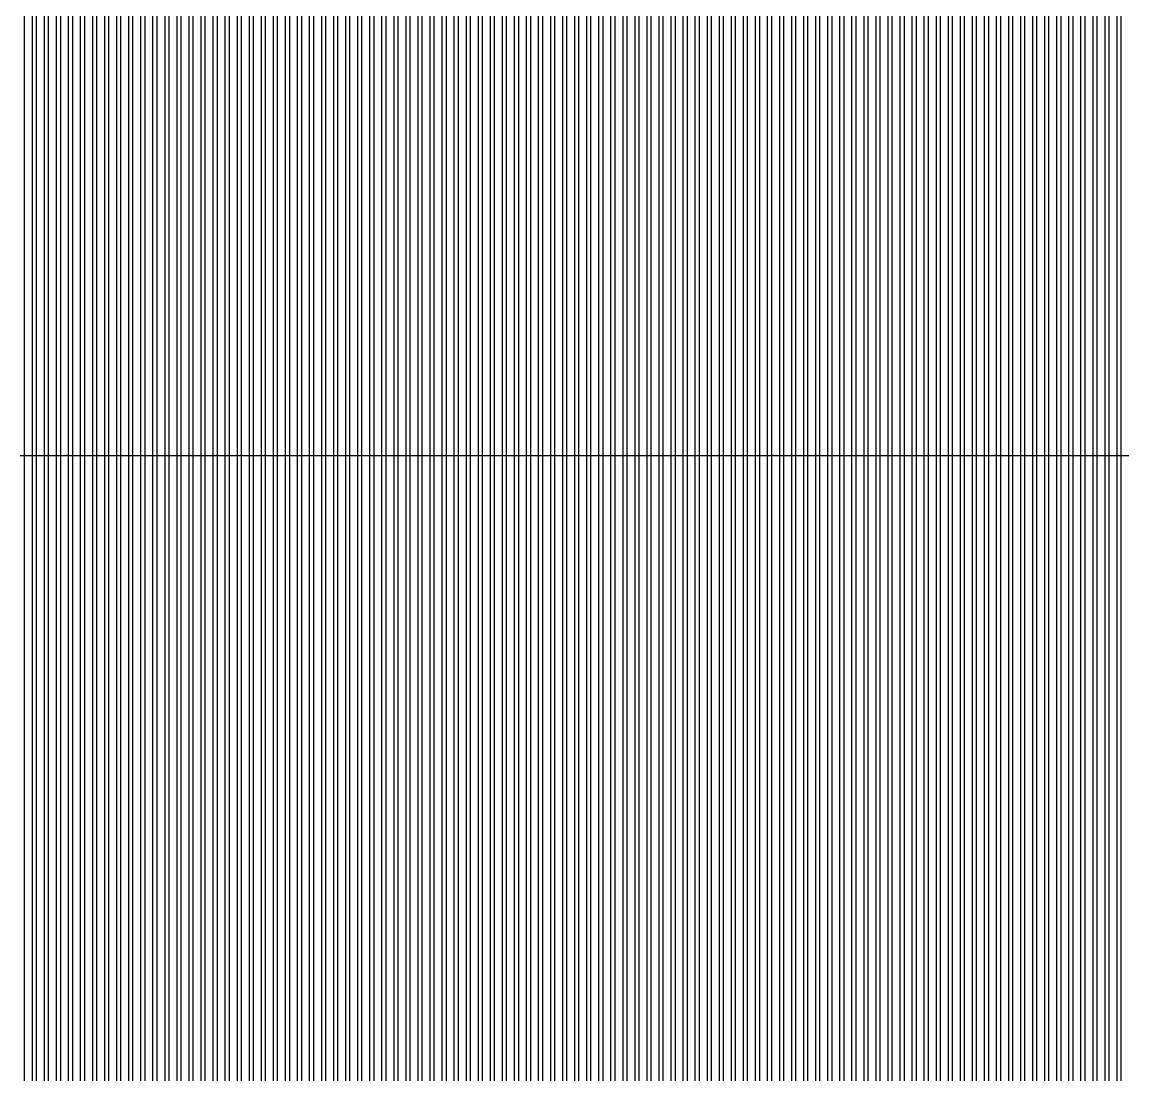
# Model space of a CAD drawing. Header units: millimetres. Extents: x -107267 to 109426, y -98906 to 83910.
# Drawn here: x -10440 to -4756, y -10804 to -5394 of the extents above; entities that cross this region are included whole.
import ezdxf

# ---------------------------------------------------------------- set-up
doc = ezdxf.new("R2010")
doc.units = ezdxf.units.MM
doc.layers.add('00 - ZONA DE PROTEÇÃO', color=4, linetype='Continuous')
doc.layers.add('Top (Plan) View-MISC', color=7, linetype='Continuous')

# ---------------------------------------------------------------- blocks, each defined once
blk = doc.blocks.new('*U481')
at = {"layer": 'Top (Plan) View-MISC', "color": 0, "linetype": 'ByBlock', "lineweight": -2}
for p, q in [((-10429.8, -7621.9), (-10389.1, -7621.9)), ((-10367.9, -7621.9), (-10327.2, -7621.9)), ((-10306, -7621.9), (-10265.3, -7621.9)), ((-10244.1, -7621.9), (-10203.4, -7621.9)), ((-10182.2, -7621.9), (-10141.5, -7621.9)), ((-10120.3, -7621.9), (-10079.6, -7621.9)), ((-10058.4, -7621.9), (-10017.7, -7621.9)), ((-9996.5, -7621.9), (-9955.8, -7621.9)), ((-9934.6, -7621.9), (-9893.9, -7621.9)), ((-9872.7, -7621.9), (-9832, -7621.9)), ((-9810.8, -7621.9), (-9770.1, -7621.9)), ((-9748.9, -7621.9), (-9708.2, -7621.9)), ((-9687, -7621.9), (-9646.3, -7621.9)), ((-9625.1, -7621.9), (-9584.4, -7621.9)), ((-9563.2, -7621.9), (-9522.5, -7621.9)), ((-9501.3, -7621.9), (-9460.6, -7621.9)), ((-9439.4, -7621.9), (-9398.7, -7621.9)), ((-9377.5, -7621.9), (-9336.8, -7621.9)), ((-9315.6, -7621.9), (-9274.9, -7621.9)), ((-9253.7, -7621.9), (-9213, -7621.9)), ((-9191.8, -7621.9), (-9151.1, -7621.9)), ((-9129.9, -7621.9), (-9089.2, -7621.9)), ((-9068, -7621.9), (-9027.3, -7621.9)), ((-9006.1, -7621.9), (-8965.4, -7621.9)), ((-8944.2, -7621.9), (-8903.5, -7621.9)), ((-8882.3, -7621.9), (-8841.6, -7621.9)), ((-8820.4, -7621.9), (-8779.7, -7621.9)), ((-8758.5, -7621.9), (-8717.8, -7621.9)), ((-8696.6, -7621.9), (-8655.9, -7621.9)), ((-8634.7, -7621.9), (-8594, -7621.9)), ((-8572.8, -7621.9), (-8532.1, -7621.9)), ((-8510.9, -7621.9), (-8470.2, -7621.9)), ((-8449, -7621.9), (-8408.3, -7621.9)), ((-8387.1, -7621.9), (-8346.4, -7621.9)), ((-8325.2, -7621.9), (-8284.5, -7621.9)), ((-8263.3, -7621.9), (-8222.6, -7621.9)), ((-8201.4, -7621.9), (-8160.7, -7621.9)), ((-8139.5, -7621.9), (-8098.8, -7621.9)), ((-8077.6, -7621.9), (-8036.9, -7621.9)), ((-8015.7, -7621.9), (-7975, -7621.9)), ((-7953.8, -7621.9), (-7913.1, -7621.9)), ((-7891.9, -7621.9), (-7851.2, -7621.9)), ((-7830, -7621.9), (-7789.3, -7621.9)), ((-7768.1, -7621.9), (-7727.4, -7621.9)), ((-7706.2, -7621.9), (-7665.5, -7621.9)), ((-7644.3, -7621.9), (-7603.6, -7621.9)), ((-7582.4, -7621.9), (-7541.7, -7621.9)), ((-7520.5, -7621.9), (-7479.8, -7621.9)), ((-7458.6, -7621.9), (-7417.9, -7621.9)), ((-7396.7, -7621.9), (-7356, -7621.9)), ((-7334.8, -7621.9), (-7294.1, -7621.9)), ((-7272.9, -7621.9), (-7232.2, -7621.9)), ((-7211, -7621.9), (-7170.3, -7621.9)), ((-7149.1, -7621.9), (-7108.4, -7621.9)), ((-7087.2, -7621.9), (-7046.5, -7621.9)), ((-7025.3, -7621.9), (-6984.6, -7621.9)), ((-6963.4, -7621.9), (-6922.7, -7621.9)), ((-6901.5, -7621.9), (-6860.8, -7621.9)), ((-6839.6, -7621.9), (-6798.9, -7621.9)), ((-6777.7, -7621.9), (-6737, -7621.9)), ((-6715.8, -7621.9), (-6675.1, -7621.9)), ((-6653.9, -7621.9), (-6613.2, -7621.9)), ((-6592, -7621.9), (-6551.3, -7621.9)), ((-6530.1, -7621.9), (-6489.4, -7621.9)), ((-6468.2, -7621.9), (-6427.5, -7621.9)), ((-6406.3, -7621.9), (-6365.6, -7621.9)), ((-6344.4, -7621.9), (-6303.7, -7621.9)), ((-6282.5, -7621.9), (-6241.9, -7621.9)), ((-6220.6, -7621.9), (-6180, -7621.9)), ((-6158.7, -7621.9), (-6118.1, -7621.9)), ((-6096.8, -7621.9), (-6056.2, -7621.9)), ((-6034.9, -7621.9), (-5994.3, -7621.9)), ((-5973, -7621.9), (-5932.4, -7621.9)), ((-5911.1, -7621.9), (-5870.5, -7621.9)), ((-5849.3, -7621.9), (-5808.6, -7621.9)), ((-5787.4, -7621.9), (-5746.7, -7621.9)), ((-5725.5, -7621.9), (-5684.8, -7621.9)), ((-5663.6, -7621.9), (-5622.9, -7621.9)), ((-5601.7, -7621.9), (-5561, -7621.9)), ((-5539.8, -7621.9), (-5499.1, -7621.9)), ((-5477.9, -7621.9), (-5437.2, -7621.9)), ((-5416, -7621.9), (-5375.3, -7621.9)), ((-5354.1, -7621.9), (-5313.4, -7621.9)), ((-5292.2, -7621.9), (-5251.5, -7621.9)), ((-5230.3, -7621.9), (-5189.6, -7621.9)), ((-5168.4, -7621.9), (-5127.7, -7621.9)), ((-5106.5, -7621.9), (-5065.8, -7621.9)), ((-5044.6, -7621.9), (-5003.9, -7621.9)), ((-4982.7, -7621.9), (-4942, -7621.9)), ((-4920.8, -7621.9), (-4880.1, -7621.9)), ((-4858.9, -7621.9), (-4818.2, -7621.9)), ((-4797, -7621.9), (-4756.3, -7621.9))]:
    blk.add_line(p, q, dxfattribs=at)
blk = doc.blocks.new('*U940')
at = {"layer": 'Top (Plan) View-MISC', "color": 0, "linetype": 'ByBlock', "lineweight": -2}
for p, q in [((-4818.2, -381.9), (-4818.2, -7621.9)), ((-4797, -381.9), (-4797, -7621.9)), ((-4818.2, -7621.9), (-4818.2, -14861.9)), ((-4818.2, -7621.9), (-4797, -7621.9)), ((-4797, -7621.9), (-4797, -14861.9))]:
    blk.add_line(p, q, dxfattribs=at)
blk = doc.blocks.new('*U941')
at = {"layer": 'Top (Plan) View-MISC', "color": 0, "linetype": 'ByBlock', "lineweight": -2}
for p, q in [((-4880.1, -381.9), (-4880.1, -7621.9)), ((-4858.9, -381.9), (-4858.9, -7621.9)), ((-4880.1, -7621.9), (-4880.1, -14861.9)), ((-4880.1, -7621.9), (-4858.9, -7621.9)), ((-4858.9, -7621.9), (-4858.9, -14861.9))]:
    blk.add_line(p, q, dxfattribs=at)
blk = doc.blocks.new('*U942')
at = {"layer": 'Top (Plan) View-MISC', "color": 0, "linetype": 'ByBlock', "lineweight": -2}
for p, q in [((-4942, -381.9), (-4942, -7621.9)), ((-4920.8, -381.9), (-4920.8, -7621.9)), ((-4942, -7621.9), (-4942, -14861.9)), ((-4942, -7621.9), (-4920.8, -7621.9)), ((-4920.8, -7621.9), (-4920.8, -14861.9))]:
    blk.add_line(p, q, dxfattribs=at)
blk = doc.blocks.new('*U943')
at = {"layer": 'Top (Plan) View-MISC', "color": 0, "linetype": 'ByBlock', "lineweight": -2}
for p, q in [((-5003.9, -381.9), (-5003.9, -7621.9)), ((-4982.7, -381.9), (-4982.7, -7621.9)), ((-5003.9, -7621.9), (-5003.9, -14861.9)), ((-5003.9, -7621.9), (-4982.7, -7621.9)), ((-4982.7, -7621.9), (-4982.7, -14861.9))]:
    blk.add_line(p, q, dxfattribs=at)
blk = doc.blocks.new('*U944')
at = {"layer": 'Top (Plan) View-MISC', "color": 0, "linetype": 'ByBlock', "lineweight": -2}
for p, q in [((-5065.8, -381.9), (-5065.8, -7621.9)), ((-5044.6, -381.9), (-5044.6, -7621.9)), ((-5065.8, -7621.9), (-5065.8, -14861.9)), ((-5065.8, -7621.9), (-5044.6, -7621.9)), ((-5044.6, -7621.9), (-5044.6, -14861.9))]:
    blk.add_line(p, q, dxfattribs=at)
blk = doc.blocks.new('*U945')
at = {"layer": 'Top (Plan) View-MISC', "color": 0, "linetype": 'ByBlock', "lineweight": -2}
for p, q in [((-5127.7, -381.9), (-5127.7, -7621.9)), ((-5106.5, -381.9), (-5106.5, -7621.9)), ((-5127.7, -7621.9), (-5127.7, -14861.9)), ((-5127.7, -7621.9), (-5106.5, -7621.9)), ((-5106.5, -7621.9), (-5106.5, -14861.9))]:
    blk.add_line(p, q, dxfattribs=at)
blk = doc.blocks.new('*U946')
at = {"layer": 'Top (Plan) View-MISC', "color": 0, "linetype": 'ByBlock', "lineweight": -2}
for p, q in [((-5189.6, -381.9), (-5189.6, -7621.9)), ((-5168.4, -381.9), (-5168.4, -7621.9)), ((-5189.6, -7621.9), (-5189.6, -14861.9)), ((-5189.6, -7621.9), (-5168.4, -7621.9)), ((-5168.4, -7621.9), (-5168.4, -14861.9))]:
    blk.add_line(p, q, dxfattribs=at)
blk = doc.blocks.new('*U947')
at = {"layer": 'Top (Plan) View-MISC', "color": 0, "linetype": 'ByBlock', "lineweight": -2}
for p, q in [((-5251.5, -381.9), (-5251.5, -7621.9)), ((-5230.3, -381.9), (-5230.3, -7621.9)), ((-5251.5, -7621.9), (-5251.5, -14861.9)), ((-5251.5, -7621.9), (-5230.3, -7621.9)), ((-5230.3, -7621.9), (-5230.3, -14861.9))]:
    blk.add_line(p, q, dxfattribs=at)
blk = doc.blocks.new('*U948')
at = {"layer": 'Top (Plan) View-MISC', "color": 0, "linetype": 'ByBlock', "lineweight": -2}
for p, q in [((-5313.4, -381.9), (-5313.4, -7621.9)), ((-5292.2, -381.9), (-5292.2, -7621.9)), ((-5313.4, -7621.9), (-5313.4, -14861.9)), ((-5313.4, -7621.9), (-5292.2, -7621.9)), ((-5292.2, -7621.9), (-5292.2, -14861.9))]:
    blk.add_line(p, q, dxfattribs=at)
blk = doc.blocks.new('*U949')
at = {"layer": 'Top (Plan) View-MISC', "color": 0, "linetype": 'ByBlock', "lineweight": -2}
for p, q in [((-5375.3, -381.9), (-5375.3, -7621.9)), ((-5354.1, -381.9), (-5354.1, -7621.9)), ((-5375.3, -7621.9), (-5375.3, -14861.9)), ((-5375.3, -7621.9), (-5354.1, -7621.9)), ((-5354.1, -7621.9), (-5354.1, -14861.9))]:
    blk.add_line(p, q, dxfattribs=at)
blk = doc.blocks.new('*U950')
at = {"layer": 'Top (Plan) View-MISC', "color": 0, "linetype": 'ByBlock', "lineweight": -2}
for p, q in [((-5437.2, -381.9), (-5437.2, -7621.9)), ((-5416, -381.9), (-5416, -7621.9)), ((-5437.2, -7621.9), (-5437.2, -14861.9)), ((-5437.2, -7621.9), (-5416, -7621.9)), ((-5416, -7621.9), (-5416, -14861.9))]:
    blk.add_line(p, q, dxfattribs=at)
blk = doc.blocks.new('*U951')
at = {"layer": 'Top (Plan) View-MISC', "color": 0, "linetype": 'ByBlock', "lineweight": -2}
for p, q in [((-5499.1, -381.9), (-5499.1, -7621.9)), ((-5477.9, -381.9), (-5477.9, -7621.9)), ((-5499.1, -7621.9), (-5499.1, -14861.9)), ((-5499.1, -7621.9), (-5477.9, -7621.9)), ((-5477.9, -7621.9), (-5477.9, -14861.9))]:
    blk.add_line(p, q, dxfattribs=at)
blk = doc.blocks.new('*U952')
at = {"layer": 'Top (Plan) View-MISC', "color": 0, "linetype": 'ByBlock', "lineweight": -2}
for p, q in [((-5561, -381.9), (-5561, -7621.9)), ((-5539.8, -381.9), (-5539.8, -7621.9)), ((-5561, -7621.9), (-5561, -14861.9)), ((-5561, -7621.9), (-5539.8, -7621.9)), ((-5539.8, -7621.9), (-5539.8, -14861.9))]:
    blk.add_line(p, q, dxfattribs=at)
blk = doc.blocks.new('*U953')
at = {"layer": 'Top (Plan) View-MISC', "color": 0, "linetype": 'ByBlock', "lineweight": -2}
for p, q in [((-5622.9, -381.9), (-5622.9, -7621.9)), ((-5601.7, -381.9), (-5601.7, -7621.9)), ((-5622.9, -7621.9), (-5622.9, -14861.9)), ((-5622.9, -7621.9), (-5601.7, -7621.9)), ((-5601.7, -7621.9), (-5601.7, -14861.9))]:
    blk.add_line(p, q, dxfattribs=at)
blk = doc.blocks.new('*U954')
at = {"layer": 'Top (Plan) View-MISC', "color": 0, "linetype": 'ByBlock', "lineweight": -2}
for p, q in [((-5684.8, -381.9), (-5684.8, -7621.9)), ((-5663.6, -381.9), (-5663.6, -7621.9)), ((-5684.8, -7621.9), (-5684.8, -14861.9)), ((-5684.8, -7621.9), (-5663.6, -7621.9)), ((-5663.6, -7621.9), (-5663.6, -14861.9))]:
    blk.add_line(p, q, dxfattribs=at)
blk = doc.blocks.new('*U955')
at = {"layer": 'Top (Plan) View-MISC', "color": 0, "linetype": 'ByBlock', "lineweight": -2}
for p, q in [((-5746.7, -381.9), (-5746.7, -7621.9)), ((-5725.5, -381.9), (-5725.5, -7621.9)), ((-5746.7, -7621.9), (-5746.7, -14861.9)), ((-5746.7, -7621.9), (-5725.5, -7621.9)), ((-5725.5, -7621.9), (-5725.5, -14861.9))]:
    blk.add_line(p, q, dxfattribs=at)
blk = doc.blocks.new('*U956')
at = {"layer": 'Top (Plan) View-MISC', "color": 0, "linetype": 'ByBlock', "lineweight": -2}
for p, q in [((-5808.6, -381.9), (-5808.6, -7621.9)), ((-5787.4, -381.9), (-5787.4, -7621.9)), ((-5808.6, -7621.9), (-5808.6, -14861.9)), ((-5808.6, -7621.9), (-5787.4, -7621.9)), ((-5787.4, -7621.9), (-5787.4, -14861.9))]:
    blk.add_line(p, q, dxfattribs=at)
blk = doc.blocks.new('*U957')
at = {"layer": 'Top (Plan) View-MISC', "color": 0, "linetype": 'ByBlock', "lineweight": -2}
for p, q in [((-5870.5, -381.9), (-5870.5, -7621.9)), ((-5849.3, -381.9), (-5849.3, -7621.9)), ((-5870.5, -7621.9), (-5870.5, -14861.9)), ((-5870.5, -7621.9), (-5849.3, -7621.9)), ((-5849.3, -7621.9), (-5849.3, -14861.9))]:
    blk.add_line(p, q, dxfattribs=at)
blk = doc.blocks.new('*U958')
at = {"layer": 'Top (Plan) View-MISC', "color": 0, "linetype": 'ByBlock', "lineweight": -2}
for p, q in [((-5932.4, -381.9), (-5932.4, -7621.9)), ((-5911.1, -381.9), (-5911.1, -7621.9)), ((-5932.4, -7621.9), (-5932.4, -14861.9)), ((-5932.4, -7621.9), (-5911.1, -7621.9)), ((-5911.1, -7621.9), (-5911.1, -14861.9))]:
    blk.add_line(p, q, dxfattribs=at)
blk = doc.blocks.new('*U959')
at = {"layer": 'Top (Plan) View-MISC', "color": 0, "linetype": 'ByBlock', "lineweight": -2}
for p, q in [((-5994.3, -381.9), (-5994.3, -7621.9)), ((-5973, -381.9), (-5973, -7621.9)), ((-5994.3, -7621.9), (-5994.3, -14861.9)), ((-5994.3, -7621.9), (-5973, -7621.9)), ((-5973, -7621.9), (-5973, -14861.9))]:
    blk.add_line(p, q, dxfattribs=at)
blk = doc.blocks.new('*U960')
at = {"layer": 'Top (Plan) View-MISC', "color": 0, "linetype": 'ByBlock', "lineweight": -2}
for p, q in [((-6056.2, -381.9), (-6056.2, -7621.9)), ((-6034.9, -381.9), (-6034.9, -7621.9)), ((-6056.2, -7621.9), (-6056.2, -14861.9)), ((-6056.2, -7621.9), (-6034.9, -7621.9)), ((-6034.9, -7621.9), (-6034.9, -14861.9))]:
    blk.add_line(p, q, dxfattribs=at)
blk = doc.blocks.new('*U961')
at = {"layer": 'Top (Plan) View-MISC', "color": 0, "linetype": 'ByBlock', "lineweight": -2}
for p, q in [((-6118.1, -381.9), (-6118.1, -7621.9)), ((-6096.8, -381.9), (-6096.8, -7621.9)), ((-6118.1, -7621.9), (-6118.1, -14861.9)), ((-6118.1, -7621.9), (-6096.8, -7621.9)), ((-6096.8, -7621.9), (-6096.8, -14861.9))]:
    blk.add_line(p, q, dxfattribs=at)
blk = doc.blocks.new('*U962')
at = {"layer": 'Top (Plan) View-MISC', "color": 0, "linetype": 'ByBlock', "lineweight": -2}
for p, q in [((-6180, -381.9), (-6180, -7621.9)), ((-6158.7, -381.9), (-6158.7, -7621.9)), ((-6180, -7621.9), (-6180, -14861.9)), ((-6180, -7621.9), (-6158.7, -7621.9)), ((-6158.7, -7621.9), (-6158.7, -14861.9))]:
    blk.add_line(p, q, dxfattribs=at)
blk = doc.blocks.new('*U963')
at = {"layer": 'Top (Plan) View-MISC', "color": 0, "linetype": 'ByBlock', "lineweight": -2}
for p, q in [((-6241.9, -381.9), (-6241.9, -7621.9)), ((-6220.6, -381.9), (-6220.6, -7621.9)), ((-6241.9, -7621.9), (-6241.9, -14861.9)), ((-6241.9, -7621.9), (-6220.6, -7621.9)), ((-6220.6, -7621.9), (-6220.6, -14861.9))]:
    blk.add_line(p, q, dxfattribs=at)
blk = doc.blocks.new('*U964')
at = {"layer": 'Top (Plan) View-MISC', "color": 0, "linetype": 'ByBlock', "lineweight": -2}
for p, q in [((-6303.7, -381.9), (-6303.7, -7621.9)), ((-6282.5, -381.9), (-6282.5, -7621.9)), ((-6303.7, -7621.9), (-6303.7, -14861.9)), ((-6303.7, -7621.9), (-6282.5, -7621.9)), ((-6282.5, -7621.9), (-6282.5, -14861.9))]:
    blk.add_line(p, q, dxfattribs=at)
blk = doc.blocks.new('*U965')
at = {"layer": 'Top (Plan) View-MISC', "color": 0, "linetype": 'ByBlock', "lineweight": -2}
for p, q in [((-6365.6, -381.9), (-6365.6, -7621.9)), ((-6344.4, -381.9), (-6344.4, -7621.9)), ((-6365.6, -7621.9), (-6365.6, -14861.9)), ((-6365.6, -7621.9), (-6344.4, -7621.9)), ((-6344.4, -7621.9), (-6344.4, -14861.9))]:
    blk.add_line(p, q, dxfattribs=at)
blk = doc.blocks.new('*U966')
at = {"layer": 'Top (Plan) View-MISC', "color": 0, "linetype": 'ByBlock', "lineweight": -2}
for p, q in [((-6427.5, -381.9), (-6427.5, -7621.9)), ((-6406.3, -381.9), (-6406.3, -7621.9)), ((-6427.5, -7621.9), (-6427.5, -14861.9)), ((-6427.5, -7621.9), (-6406.3, -7621.9)), ((-6406.3, -7621.9), (-6406.3, -14861.9))]:
    blk.add_line(p, q, dxfattribs=at)
blk = doc.blocks.new('*U967')
at = {"layer": 'Top (Plan) View-MISC', "color": 0, "linetype": 'ByBlock', "lineweight": -2}
for p, q in [((-6489.4, -381.9), (-6489.4, -7621.9)), ((-6468.2, -381.9), (-6468.2, -7621.9)), ((-6489.4, -7621.9), (-6489.4, -14861.9)), ((-6489.4, -7621.9), (-6468.2, -7621.9)), ((-6468.2, -7621.9), (-6468.2, -14861.9))]:
    blk.add_line(p, q, dxfattribs=at)
blk = doc.blocks.new('*U968')
at = {"layer": 'Top (Plan) View-MISC', "color": 0, "linetype": 'ByBlock', "lineweight": -2}
for p, q in [((-6551.3, -381.9), (-6551.3, -7621.9)), ((-6530.1, -381.9), (-6530.1, -7621.9)), ((-6551.3, -7621.9), (-6551.3, -14861.9)), ((-6551.3, -7621.9), (-6530.1, -7621.9)), ((-6530.1, -7621.9), (-6530.1, -14861.9))]:
    blk.add_line(p, q, dxfattribs=at)
blk = doc.blocks.new('*U969')
at = {"layer": 'Top (Plan) View-MISC', "color": 0, "linetype": 'ByBlock', "lineweight": -2}
for p, q in [((-6613.2, -381.9), (-6613.2, -7621.9)), ((-6592, -381.9), (-6592, -7621.9)), ((-6613.2, -7621.9), (-6613.2, -14861.9)), ((-6613.2, -7621.9), (-6592, -7621.9)), ((-6592, -7621.9), (-6592, -14861.9))]:
    blk.add_line(p, q, dxfattribs=at)
blk = doc.blocks.new('*U970')
at = {"layer": 'Top (Plan) View-MISC', "color": 0, "linetype": 'ByBlock', "lineweight": -2}
for p, q in [((-6675.1, -381.9), (-6675.1, -7621.9)), ((-6653.9, -381.9), (-6653.9, -7621.9)), ((-6675.1, -7621.9), (-6675.1, -14861.9)), ((-6675.1, -7621.9), (-6653.9, -7621.9)), ((-6653.9, -7621.9), (-6653.9, -14861.9))]:
    blk.add_line(p, q, dxfattribs=at)
blk = doc.blocks.new('*U971')
at = {"layer": 'Top (Plan) View-MISC', "color": 0, "linetype": 'ByBlock', "lineweight": -2}
for p, q in [((-6737, -381.9), (-6737, -7621.9)), ((-6715.8, -381.9), (-6715.8, -7621.9)), ((-6737, -7621.9), (-6737, -14861.9)), ((-6737, -7621.9), (-6715.8, -7621.9)), ((-6715.8, -7621.9), (-6715.8, -14861.9))]:
    blk.add_line(p, q, dxfattribs=at)
blk = doc.blocks.new('*U972')
at = {"layer": 'Top (Plan) View-MISC', "color": 0, "linetype": 'ByBlock', "lineweight": -2}
for p, q in [((-6798.9, -381.9), (-6798.9, -7621.9)), ((-6777.7, -381.9), (-6777.7, -7621.9)), ((-6798.9, -7621.9), (-6798.9, -14861.9)), ((-6798.9, -7621.9), (-6777.7, -7621.9)), ((-6777.7, -7621.9), (-6777.7, -14861.9))]:
    blk.add_line(p, q, dxfattribs=at)
blk = doc.blocks.new('*U973')
at = {"layer": 'Top (Plan) View-MISC', "color": 0, "linetype": 'ByBlock', "lineweight": -2}
for p, q in [((-6860.8, -381.9), (-6860.8, -7621.9)), ((-6839.6, -381.9), (-6839.6, -7621.9)), ((-6860.8, -7621.9), (-6860.8, -14861.9)), ((-6860.8, -7621.9), (-6839.6, -7621.9)), ((-6839.6, -7621.9), (-6839.6, -14861.9))]:
    blk.add_line(p, q, dxfattribs=at)
blk = doc.blocks.new('*U974')
at = {"layer": 'Top (Plan) View-MISC', "color": 0, "linetype": 'ByBlock', "lineweight": -2}
for p, q in [((-6922.7, -381.9), (-6922.7, -7621.9)), ((-6901.5, -381.9), (-6901.5, -7621.9)), ((-6922.7, -7621.9), (-6922.7, -14861.9)), ((-6922.7, -7621.9), (-6901.5, -7621.9)), ((-6901.5, -7621.9), (-6901.5, -14861.9))]:
    blk.add_line(p, q, dxfattribs=at)
blk = doc.blocks.new('*U975')
at = {"layer": 'Top (Plan) View-MISC', "color": 0, "linetype": 'ByBlock', "lineweight": -2}
for p, q in [((-6984.6, -381.9), (-6984.6, -7621.9)), ((-6963.4, -381.9), (-6963.4, -7621.9)), ((-6984.6, -7621.9), (-6984.6, -14861.9)), ((-6984.6, -7621.9), (-6963.4, -7621.9)), ((-6963.4, -7621.9), (-6963.4, -14861.9))]:
    blk.add_line(p, q, dxfattribs=at)
blk = doc.blocks.new('*U976')
at = {"layer": 'Top (Plan) View-MISC', "color": 0, "linetype": 'ByBlock', "lineweight": -2}
for p, q in [((-7046.5, -381.9), (-7046.5, -7621.9)), ((-7025.3, -381.9), (-7025.3, -7621.9)), ((-7046.5, -7621.9), (-7046.5, -14861.9)), ((-7046.5, -7621.9), (-7025.3, -7621.9)), ((-7025.3, -7621.9), (-7025.3, -14861.9))]:
    blk.add_line(p, q, dxfattribs=at)
blk = doc.blocks.new('*U977')
at = {"layer": 'Top (Plan) View-MISC', "color": 0, "linetype": 'ByBlock', "lineweight": -2}
for p, q in [((-7108.4, -381.9), (-7108.4, -7621.9)), ((-7087.2, -381.9), (-7087.2, -7621.9)), ((-7108.4, -7621.9), (-7108.4, -14861.9)), ((-7108.4, -7621.9), (-7087.2, -7621.9)), ((-7087.2, -7621.9), (-7087.2, -14861.9))]:
    blk.add_line(p, q, dxfattribs=at)
blk = doc.blocks.new('*U978')
at = {"layer": 'Top (Plan) View-MISC', "color": 0, "linetype": 'ByBlock', "lineweight": -2}
for p, q in [((-7170.3, -381.9), (-7170.3, -7621.9)), ((-7149.1, -381.9), (-7149.1, -7621.9)), ((-7170.3, -7621.9), (-7170.3, -14861.9)), ((-7170.3, -7621.9), (-7149.1, -7621.9)), ((-7149.1, -7621.9), (-7149.1, -14861.9))]:
    blk.add_line(p, q, dxfattribs=at)
blk = doc.blocks.new('*U979')
at = {"layer": 'Top (Plan) View-MISC', "color": 0, "linetype": 'ByBlock', "lineweight": -2}
for p, q in [((-7232.2, -381.9), (-7232.2, -7621.9)), ((-7211, -381.9), (-7211, -7621.9)), ((-7232.2, -7621.9), (-7232.2, -14861.9)), ((-7232.2, -7621.9), (-7211, -7621.9)), ((-7211, -7621.9), (-7211, -14861.9))]:
    blk.add_line(p, q, dxfattribs=at)
blk = doc.blocks.new('*U980')
at = {"layer": 'Top (Plan) View-MISC', "color": 0, "linetype": 'ByBlock', "lineweight": -2}
for p, q in [((-7294.1, -381.9), (-7294.1, -7621.9)), ((-7272.9, -381.9), (-7272.9, -7621.9)), ((-7294.1, -7621.9), (-7294.1, -14861.9)), ((-7294.1, -7621.9), (-7272.9, -7621.9)), ((-7272.9, -7621.9), (-7272.9, -14861.9))]:
    blk.add_line(p, q, dxfattribs=at)
blk = doc.blocks.new('*U981')
at = {"layer": 'Top (Plan) View-MISC', "color": 0, "linetype": 'ByBlock', "lineweight": -2}
for p, q in [((-7356, -381.9), (-7356, -7621.9)), ((-7334.8, -381.9), (-7334.8, -7621.9)), ((-7356, -7621.9), (-7356, -14861.9)), ((-7356, -7621.9), (-7334.8, -7621.9)), ((-7334.8, -7621.9), (-7334.8, -14861.9))]:
    blk.add_line(p, q, dxfattribs=at)
blk = doc.blocks.new('*U982')
at = {"layer": 'Top (Plan) View-MISC', "color": 0, "linetype": 'ByBlock', "lineweight": -2}
for p, q in [((-7417.9, -381.9), (-7417.9, -7621.9)), ((-7396.7, -381.9), (-7396.7, -7621.9)), ((-7417.9, -7621.9), (-7417.9, -14861.9)), ((-7417.9, -7621.9), (-7396.7, -7621.9)), ((-7396.7, -7621.9), (-7396.7, -14861.9))]:
    blk.add_line(p, q, dxfattribs=at)
blk = doc.blocks.new('*U983')
at = {"layer": 'Top (Plan) View-MISC', "color": 0, "linetype": 'ByBlock', "lineweight": -2}
for p, q in [((-7479.8, -381.9), (-7479.8, -7621.9)), ((-7458.6, -381.9), (-7458.6, -7621.9)), ((-7479.8, -7621.9), (-7479.8, -14861.9)), ((-7479.8, -7621.9), (-7458.6, -7621.9)), ((-7458.6, -7621.9), (-7458.6, -14861.9))]:
    blk.add_line(p, q, dxfattribs=at)
blk = doc.blocks.new('*U984')
at = {"layer": 'Top (Plan) View-MISC', "color": 0, "linetype": 'ByBlock', "lineweight": -2}
for p, q in [((-7541.7, -381.9), (-7541.7, -7621.9)), ((-7520.5, -381.9), (-7520.5, -7621.9)), ((-7541.7, -7621.9), (-7541.7, -14861.9)), ((-7541.7, -7621.9), (-7520.5, -7621.9)), ((-7520.5, -7621.9), (-7520.5, -14861.9))]:
    blk.add_line(p, q, dxfattribs=at)
blk = doc.blocks.new('*U985')
at = {"layer": 'Top (Plan) View-MISC', "color": 0, "linetype": 'ByBlock', "lineweight": -2}
for p, q in [((-7603.6, -381.9), (-7603.6, -7621.9)), ((-7582.4, -381.9), (-7582.4, -7621.9)), ((-7603.6, -7621.9), (-7603.6, -14861.9)), ((-7603.6, -7621.9), (-7582.4, -7621.9)), ((-7582.4, -7621.9), (-7582.4, -14861.9))]:
    blk.add_line(p, q, dxfattribs=at)
blk = doc.blocks.new('*U986')
at = {"layer": 'Top (Plan) View-MISC', "color": 0, "linetype": 'ByBlock', "lineweight": -2}
for p, q in [((-7665.5, -381.9), (-7665.5, -7621.9)), ((-7644.3, -381.9), (-7644.3, -7621.9)), ((-7665.5, -7621.9), (-7665.5, -14861.9)), ((-7665.5, -7621.9), (-7644.3, -7621.9)), ((-7644.3, -7621.9), (-7644.3, -14861.9))]:
    blk.add_line(p, q, dxfattribs=at)
blk = doc.blocks.new('*U987')
at = {"layer": 'Top (Plan) View-MISC', "color": 0, "linetype": 'ByBlock', "lineweight": -2}
for p, q in [((-7727.4, -381.9), (-7727.4, -7621.9)), ((-7706.2, -381.9), (-7706.2, -7621.9)), ((-7727.4, -7621.9), (-7727.4, -14861.9)), ((-7727.4, -7621.9), (-7706.2, -7621.9)), ((-7706.2, -7621.9), (-7706.2, -14861.9))]:
    blk.add_line(p, q, dxfattribs=at)
blk = doc.blocks.new('*U988')
at = {"layer": 'Top (Plan) View-MISC', "color": 0, "linetype": 'ByBlock', "lineweight": -2}
for p, q in [((-7789.3, -381.9), (-7789.3, -7621.9)), ((-7768.1, -381.9), (-7768.1, -7621.9)), ((-7789.3, -7621.9), (-7789.3, -14861.9)), ((-7789.3, -7621.9), (-7768.1, -7621.9)), ((-7768.1, -7621.9), (-7768.1, -14861.9))]:
    blk.add_line(p, q, dxfattribs=at)
blk = doc.blocks.new('*U989')
at = {"layer": 'Top (Plan) View-MISC', "color": 0, "linetype": 'ByBlock', "lineweight": -2}
for p, q in [((-7851.2, -381.9), (-7851.2, -7621.9)), ((-7830, -381.9), (-7830, -7621.9)), ((-7851.2, -7621.9), (-7851.2, -14861.9)), ((-7851.2, -7621.9), (-7830, -7621.9)), ((-7830, -7621.9), (-7830, -14861.9))]:
    blk.add_line(p, q, dxfattribs=at)
blk = doc.blocks.new('*U990')
at = {"layer": 'Top (Plan) View-MISC', "color": 0, "linetype": 'ByBlock', "lineweight": -2}
for p, q in [((-7913.1, -381.9), (-7913.1, -7621.9)), ((-7891.9, -381.9), (-7891.9, -7621.9)), ((-7913.1, -7621.9), (-7913.1, -14861.9)), ((-7913.1, -7621.9), (-7891.9, -7621.9)), ((-7891.9, -7621.9), (-7891.9, -14861.9))]:
    blk.add_line(p, q, dxfattribs=at)
blk = doc.blocks.new('*U991')
at = {"layer": 'Top (Plan) View-MISC', "color": 0, "linetype": 'ByBlock', "lineweight": -2}
for p, q in [((-7975, -381.9), (-7975, -7621.9)), ((-7953.8, -381.9), (-7953.8, -7621.9)), ((-7975, -7621.9), (-7975, -14861.9)), ((-7975, -7621.9), (-7953.8, -7621.9)), ((-7953.8, -7621.9), (-7953.8, -14861.9))]:
    blk.add_line(p, q, dxfattribs=at)
blk = doc.blocks.new('*U992')
at = {"layer": 'Top (Plan) View-MISC', "color": 0, "linetype": 'ByBlock', "lineweight": -2}
for p, q in [((-8036.9, -381.9), (-8036.9, -7621.9)), ((-8015.7, -381.9), (-8015.7, -7621.9)), ((-8036.9, -7621.9), (-8036.9, -14861.9)), ((-8036.9, -7621.9), (-8015.7, -7621.9)), ((-8015.7, -7621.9), (-8015.7, -14861.9))]:
    blk.add_line(p, q, dxfattribs=at)
blk = doc.blocks.new('*U993')
at = {"layer": 'Top (Plan) View-MISC', "color": 0, "linetype": 'ByBlock', "lineweight": -2}
for p, q in [((-8098.8, -381.9), (-8098.8, -7621.9)), ((-8077.6, -381.9), (-8077.6, -7621.9)), ((-8098.8, -7621.9), (-8098.8, -14861.9)), ((-8098.8, -7621.9), (-8077.6, -7621.9)), ((-8077.6, -7621.9), (-8077.6, -14861.9))]:
    blk.add_line(p, q, dxfattribs=at)
blk = doc.blocks.new('*U994')
at = {"layer": 'Top (Plan) View-MISC', "color": 0, "linetype": 'ByBlock', "lineweight": -2}
for p, q in [((-8160.7, -381.9), (-8160.7, -7621.9)), ((-8139.5, -381.9), (-8139.5, -7621.9)), ((-8160.7, -7621.9), (-8160.7, -14861.9)), ((-8160.7, -7621.9), (-8139.5, -7621.9)), ((-8139.5, -7621.9), (-8139.5, -14861.9))]:
    blk.add_line(p, q, dxfattribs=at)
blk = doc.blocks.new('*U995')
at = {"layer": 'Top (Plan) View-MISC', "color": 0, "linetype": 'ByBlock', "lineweight": -2}
for p, q in [((-8222.6, -381.9), (-8222.6, -7621.9)), ((-8201.4, -381.9), (-8201.4, -7621.9)), ((-8222.6, -7621.9), (-8222.6, -14861.9)), ((-8222.6, -7621.9), (-8201.4, -7621.9)), ((-8201.4, -7621.9), (-8201.4, -14861.9))]:
    blk.add_line(p, q, dxfattribs=at)
blk = doc.blocks.new('*U996')
at = {"layer": 'Top (Plan) View-MISC', "color": 0, "linetype": 'ByBlock', "lineweight": -2}
for p, q in [((-8284.5, -381.9), (-8284.5, -7621.9)), ((-8263.3, -381.9), (-8263.3, -7621.9)), ((-8284.5, -7621.9), (-8284.5, -14861.9)), ((-8284.5, -7621.9), (-8263.3, -7621.9)), ((-8263.3, -7621.9), (-8263.3, -14861.9))]:
    blk.add_line(p, q, dxfattribs=at)
blk = doc.blocks.new('*U997')
at = {"layer": 'Top (Plan) View-MISC', "color": 0, "linetype": 'ByBlock', "lineweight": -2}
for p, q in [((-8346.4, -381.9), (-8346.4, -7621.9)), ((-8325.2, -381.9), (-8325.2, -7621.9)), ((-8346.4, -7621.9), (-8346.4, -14861.9)), ((-8346.4, -7621.9), (-8325.2, -7621.9)), ((-8325.2, -7621.9), (-8325.2, -14861.9))]:
    blk.add_line(p, q, dxfattribs=at)
blk = doc.blocks.new('*U998')
at = {"layer": 'Top (Plan) View-MISC', "color": 0, "linetype": 'ByBlock', "lineweight": -2}
for p, q in [((-8408.3, -381.9), (-8408.3, -7621.9)), ((-8387.1, -381.9), (-8387.1, -7621.9)), ((-8408.3, -7621.9), (-8408.3, -14861.9)), ((-8408.3, -7621.9), (-8387.1, -7621.9)), ((-8387.1, -7621.9), (-8387.1, -14861.9))]:
    blk.add_line(p, q, dxfattribs=at)
blk = doc.blocks.new('*U999')
at = {"layer": 'Top (Plan) View-MISC', "color": 0, "linetype": 'ByBlock', "lineweight": -2}
for p, q in [((-8470.2, -381.9), (-8470.2, -7621.9)), ((-8449, -381.9), (-8449, -7621.9)), ((-8470.2, -7621.9), (-8470.2, -14861.9)), ((-8470.2, -7621.9), (-8449, -7621.9)), ((-8449, -7621.9), (-8449, -14861.9))]:
    blk.add_line(p, q, dxfattribs=at)
blk = doc.blocks.new('*U1000')
at = {"layer": 'Top (Plan) View-MISC', "color": 0, "linetype": 'ByBlock', "lineweight": -2}
for p, q in [((-8532.1, -381.9), (-8532.1, -7621.9)), ((-8510.9, -381.9), (-8510.9, -7621.9)), ((-8532.1, -7621.9), (-8532.1, -14861.9)), ((-8532.1, -7621.9), (-8510.9, -7621.9)), ((-8510.9, -7621.9), (-8510.9, -14861.9))]:
    blk.add_line(p, q, dxfattribs=at)
blk = doc.blocks.new('*U1001')
at = {"layer": 'Top (Plan) View-MISC', "color": 0, "linetype": 'ByBlock', "lineweight": -2}
for p, q in [((-8594, -381.9), (-8594, -7621.9)), ((-8572.8, -381.9), (-8572.8, -7621.9)), ((-8594, -7621.9), (-8594, -14861.9)), ((-8594, -7621.9), (-8572.8, -7621.9)), ((-8572.8, -7621.9), (-8572.8, -14861.9))]:
    blk.add_line(p, q, dxfattribs=at)
blk = doc.blocks.new('*U1002')
at = {"layer": 'Top (Plan) View-MISC', "color": 0, "linetype": 'ByBlock', "lineweight": -2}
for p, q in [((-8655.9, -381.9), (-8655.9, -7621.9)), ((-8634.7, -381.9), (-8634.7, -7621.9)), ((-8655.9, -7621.9), (-8655.9, -14861.9)), ((-8655.9, -7621.9), (-8634.7, -7621.9)), ((-8634.7, -7621.9), (-8634.7, -14861.9))]:
    blk.add_line(p, q, dxfattribs=at)
blk = doc.blocks.new('*U1003')
at = {"layer": 'Top (Plan) View-MISC', "color": 0, "linetype": 'ByBlock', "lineweight": -2}
for p, q in [((-8717.8, -381.9), (-8717.8, -7621.9)), ((-8696.6, -381.9), (-8696.6, -7621.9)), ((-8717.8, -7621.9), (-8717.8, -14861.9)), ((-8717.8, -7621.9), (-8696.6, -7621.9)), ((-8696.6, -7621.9), (-8696.6, -14861.9))]:
    blk.add_line(p, q, dxfattribs=at)
blk = doc.blocks.new('*U1004')
at = {"layer": 'Top (Plan) View-MISC', "color": 0, "linetype": 'ByBlock', "lineweight": -2}
for p, q in [((-8779.7, -381.9), (-8779.7, -7621.9)), ((-8758.5, -381.9), (-8758.5, -7621.9)), ((-8779.7, -7621.9), (-8779.7, -14861.9)), ((-8779.7, -7621.9), (-8758.5, -7621.9)), ((-8758.5, -7621.9), (-8758.5, -14861.9))]:
    blk.add_line(p, q, dxfattribs=at)
blk = doc.blocks.new('*U1005')
at = {"layer": 'Top (Plan) View-MISC', "color": 0, "linetype": 'ByBlock', "lineweight": -2}
for p, q in [((-8841.6, -381.9), (-8841.6, -7621.9)), ((-8820.4, -381.9), (-8820.4, -7621.9)), ((-8841.6, -7621.9), (-8841.6, -14861.9)), ((-8841.6, -7621.9), (-8820.4, -7621.9)), ((-8820.4, -7621.9), (-8820.4, -14861.9))]:
    blk.add_line(p, q, dxfattribs=at)
blk = doc.blocks.new('*U1006')
at = {"layer": 'Top (Plan) View-MISC', "color": 0, "linetype": 'ByBlock', "lineweight": -2}
for p, q in [((-8903.5, -381.9), (-8903.5, -7621.9)), ((-8882.3, -381.9), (-8882.3, -7621.9)), ((-8903.5, -7621.9), (-8903.5, -14861.9)), ((-8903.5, -7621.9), (-8882.3, -7621.9)), ((-8882.3, -7621.9), (-8882.3, -14861.9))]:
    blk.add_line(p, q, dxfattribs=at)
blk = doc.blocks.new('*U1007')
at = {"layer": 'Top (Plan) View-MISC', "color": 0, "linetype": 'ByBlock', "lineweight": -2}
for p, q in [((-8965.4, -381.9), (-8965.4, -7621.9)), ((-8944.2, -381.9), (-8944.2, -7621.9)), ((-8965.4, -7621.9), (-8965.4, -14861.9)), ((-8965.4, -7621.9), (-8944.2, -7621.9)), ((-8944.2, -7621.9), (-8944.2, -14861.9))]:
    blk.add_line(p, q, dxfattribs=at)
blk = doc.blocks.new('*U1008')
at = {"layer": 'Top (Plan) View-MISC', "color": 0, "linetype": 'ByBlock', "lineweight": -2}
for p, q in [((-9027.3, -381.9), (-9027.3, -7621.9)), ((-9006.1, -381.9), (-9006.1, -7621.9)), ((-9027.3, -7621.9), (-9027.3, -14861.9)), ((-9027.3, -7621.9), (-9006.1, -7621.9)), ((-9006.1, -7621.9), (-9006.1, -14861.9))]:
    blk.add_line(p, q, dxfattribs=at)
blk = doc.blocks.new('*U1009')
at = {"layer": 'Top (Plan) View-MISC', "color": 0, "linetype": 'ByBlock', "lineweight": -2}
for p, q in [((-9089.2, -381.9), (-9089.2, -7621.9)), ((-9068, -381.9), (-9068, -7621.9)), ((-9089.2, -7621.9), (-9089.2, -14861.9)), ((-9089.2, -7621.9), (-9068, -7621.9)), ((-9068, -7621.9), (-9068, -14861.9))]:
    blk.add_line(p, q, dxfattribs=at)
blk = doc.blocks.new('*U1010')
at = {"layer": 'Top (Plan) View-MISC', "color": 0, "linetype": 'ByBlock', "lineweight": -2}
for p, q in [((-9151.1, -2262.1), (-9151.1, -7621.9)), ((-9129.9, -2262.1), (-9129.9, -7621.9)), ((-9151.1, -7621.9), (-9151.1, -14861.9)), ((-9151.1, -7621.9), (-9129.9, -7621.9)), ((-9129.9, -7621.9), (-9129.9, -14861.9))]:
    blk.add_line(p, q, dxfattribs=at)
blk = doc.blocks.new('*U1011')
at = {"layer": 'Top (Plan) View-MISC', "color": 0, "linetype": 'ByBlock', "lineweight": -2}
for p, q in [((-9213, -2262.1), (-9213, -7621.9)), ((-9191.8, -2262.1), (-9191.8, -7621.9)), ((-9213, -7621.9), (-9213, -14861.9)), ((-9213, -7621.9), (-9191.8, -7621.9)), ((-9191.8, -7621.9), (-9191.8, -14861.9))]:
    blk.add_line(p, q, dxfattribs=at)
blk = doc.blocks.new('*U1012')
at = {"layer": 'Top (Plan) View-MISC', "color": 0, "linetype": 'ByBlock', "lineweight": -2}
for p, q in [((-9274.9, -2122.6), (-9274.9, -7621.9)), ((-9253.7, -2108.7), (-9253.7, -7621.9)), ((-9274.9, -7621.9), (-9274.9, -14861.9)), ((-9274.9, -7621.9), (-9253.7, -7621.9)), ((-9253.7, -7621.9), (-9253.7, -14861.9))]:
    blk.add_line(p, q, dxfattribs=at)
blk = doc.blocks.new('*U1013')
at = {"layer": 'Top (Plan) View-MISC', "color": 0, "linetype": 'ByBlock', "lineweight": -2}
for p, q in [((-9336.8, -2147.7), (-9336.8, -7621.9)), ((-9315.6, -2141.4), (-9315.6, -7621.9)), ((-9336.8, -7621.9), (-9336.8, -14861.9)), ((-9336.8, -7621.9), (-9315.6, -7621.9)), ((-9315.6, -7621.9), (-9315.6, -14861.9))]:
    blk.add_line(p, q, dxfattribs=at)
blk = doc.blocks.new('*U1014')
at = {"layer": 'Top (Plan) View-MISC', "color": 0, "linetype": 'ByBlock', "lineweight": -2}
for p, q in [((-9398.7, -2154.6), (-9398.7, -7621.9)), ((-9377.5, -2154.1), (-9377.5, -7621.9)), ((-9398.7, -7621.9), (-9398.7, -14861.9)), ((-9398.7, -7621.9), (-9377.5, -7621.9)), ((-9377.5, -7621.9), (-9377.5, -14861.9))]:
    blk.add_line(p, q, dxfattribs=at)
blk = doc.blocks.new('*U1015')
at = {"layer": 'Top (Plan) View-MISC', "color": 0, "linetype": 'ByBlock', "lineweight": -2}
for p, q in [((-9460.6, -2145), (-9460.6, -7621.9)), ((-9439.4, -2150.2), (-9439.4, -7621.9)), ((-9460.6, -7621.9), (-9460.6, -14861.9)), ((-9460.6, -7621.9), (-9439.4, -7621.9)), ((-9439.4, -7621.9), (-9439.4, -14861.9))]:
    blk.add_line(p, q, dxfattribs=at)
blk = doc.blocks.new('*U1016')
at = {"layer": 'Top (Plan) View-MISC', "color": 0, "linetype": 'ByBlock', "lineweight": -2}
for p, q in [((-9522.5, -2116.5), (-9522.5, -7621.9)), ((-9501.3, -2128.8), (-9501.3, -7621.9)), ((-9522.5, -7621.9), (-9522.5, -14861.9)), ((-9522.5, -7621.9), (-9501.3, -7621.9)), ((-9501.3, -7621.9), (-9501.3, -14861.9))]:
    blk.add_line(p, q, dxfattribs=at)
blk = doc.blocks.new('*U1017')
at = {"layer": 'Top (Plan) View-MISC', "color": 0, "linetype": 'ByBlock', "lineweight": -2}
for p, q in [((-9584.4, -2058), (-9584.4, -7621.9)), ((-9563.2, -2083.1), (-9563.2, -7621.9)), ((-9584.4, -7621.9), (-9584.4, -14861.9)), ((-9584.4, -7621.9), (-9563.2, -7621.9)), ((-9563.2, -7621.9), (-9563.2, -14861.9))]:
    blk.add_line(p, q, dxfattribs=at)
blk = doc.blocks.new('*U1018')
at = {"layer": 'Top (Plan) View-MISC', "color": 0, "linetype": 'ByBlock', "lineweight": -2}
for p, q in [((-9646.3, -381.9), (-9646.3, -7621.9)), ((-9625.1, -1966.9), (-9625.1, -7621.9)), ((-9646.3, -7621.9), (-9646.3, -14861.9)), ((-9646.3, -7621.9), (-9625.1, -7621.9)), ((-9625.1, -7621.9), (-9625.1, -14861.9))]:
    blk.add_line(p, q, dxfattribs=at)
blk = doc.blocks.new('*U1019')
at = {"layer": 'Top (Plan) View-MISC', "color": 0, "linetype": 'ByBlock', "lineweight": -2}
for p, q in [((-9708.2, -381.9), (-9708.2, -7621.9)), ((-9687, -381.9), (-9687, -7621.9)), ((-9708.2, -7621.9), (-9708.2, -14861.9)), ((-9708.2, -7621.9), (-9687, -7621.9)), ((-9687, -7621.9), (-9687, -14861.9))]:
    blk.add_line(p, q, dxfattribs=at)
blk = doc.blocks.new('*U1020')
at = {"layer": 'Top (Plan) View-MISC', "color": 0, "linetype": 'ByBlock', "lineweight": -2}
for p, q in [((-9770.1, -381.9), (-9770.1, -7621.9)), ((-9748.9, -381.9), (-9748.9, -7621.9)), ((-9770.1, -7621.9), (-9770.1, -14861.9)), ((-9770.1, -7621.9), (-9748.9, -7621.9)), ((-9748.9, -7621.9), (-9748.9, -14861.9))]:
    blk.add_line(p, q, dxfattribs=at)
blk = doc.blocks.new('*U1021')
at = {"layer": 'Top (Plan) View-MISC', "color": 0, "linetype": 'ByBlock', "lineweight": -2}
for p, q in [((-9832, -381.9), (-9832, -7621.9)), ((-9810.8, -381.9), (-9810.8, -7621.9)), ((-9832, -7621.9), (-9832, -14861.9)), ((-9832, -7621.9), (-9810.8, -7621.9)), ((-9810.8, -7621.9), (-9810.8, -14861.9))]:
    blk.add_line(p, q, dxfattribs=at)
blk = doc.blocks.new('*U1022')
at = {"layer": 'Top (Plan) View-MISC', "color": 0, "linetype": 'ByBlock', "lineweight": -2}
for p, q in [((-9893.9, -381.9), (-9893.9, -7621.9)), ((-9872.7, -381.9), (-9872.7, -7621.9)), ((-9893.9, -7621.9), (-9893.9, -14861.9)), ((-9893.9, -7621.9), (-9872.7, -7621.9)), ((-9872.7, -7621.9), (-9872.7, -14861.9))]:
    blk.add_line(p, q, dxfattribs=at)
blk = doc.blocks.new('*U1023')
at = {"layer": 'Top (Plan) View-MISC', "color": 0, "linetype": 'ByBlock', "lineweight": -2}
for p, q in [((-9955.8, -381.9), (-9955.8, -7621.9)), ((-9934.6, -381.9), (-9934.6, -7621.9)), ((-9955.8, -7621.9), (-9955.8, -14861.9)), ((-9955.8, -7621.9), (-9934.6, -7621.9)), ((-9934.6, -7621.9), (-9934.6, -14861.9))]:
    blk.add_line(p, q, dxfattribs=at)
blk = doc.blocks.new('*U1024')
at = {"layer": 'Top (Plan) View-MISC', "color": 0, "linetype": 'ByBlock', "lineweight": -2}
for p, q in [((-10017.7, -381.9), (-10017.7, -7621.9)), ((-9996.5, -381.9), (-9996.5, -7621.9)), ((-10017.7, -7621.9), (-10017.7, -14861.9)), ((-10017.7, -7621.9), (-9996.5, -7621.9)), ((-9996.5, -7621.9), (-9996.5, -14861.9))]:
    blk.add_line(p, q, dxfattribs=at)
blk = doc.blocks.new('*U1025')
at = {"layer": 'Top (Plan) View-MISC', "color": 0, "linetype": 'ByBlock', "lineweight": -2}
for p, q in [((-10079.6, -381.9), (-10079.6, -7621.9)), ((-10058.4, -381.9), (-10058.4, -7621.9)), ((-10079.6, -7621.9), (-10079.6, -14861.9)), ((-10079.6, -7621.9), (-10058.4, -7621.9)), ((-10058.4, -7621.9), (-10058.4, -14861.9))]:
    blk.add_line(p, q, dxfattribs=at)
blk = doc.blocks.new('*U1026')
at = {"layer": 'Top (Plan) View-MISC', "color": 0, "linetype": 'ByBlock', "lineweight": -2}
for p, q in [((-10141.5, -381.9), (-10141.5, -7621.9)), ((-10120.3, -381.9), (-10120.3, -7621.9)), ((-10141.5, -7621.9), (-10141.5, -14861.9)), ((-10141.5, -7621.9), (-10120.3, -7621.9)), ((-10120.3, -7621.9), (-10120.3, -14861.9))]:
    blk.add_line(p, q, dxfattribs=at)
blk = doc.blocks.new('*U1027')
at = {"layer": 'Top (Plan) View-MISC', "color": 0, "linetype": 'ByBlock', "lineweight": -2}
for p, q in [((-10203.4, -381.9), (-10203.4, -7621.9)), ((-10182.2, -381.9), (-10182.2, -7621.9)), ((-10203.4, -7621.9), (-10203.4, -14861.9)), ((-10203.4, -7621.9), (-10182.2, -7621.9)), ((-10182.2, -7621.9), (-10182.2, -14861.9))]:
    blk.add_line(p, q, dxfattribs=at)
blk = doc.blocks.new('*U1028')
at = {"layer": 'Top (Plan) View-MISC', "color": 0, "linetype": 'ByBlock', "lineweight": -2}
for p, q in [((-10265.3, -381.9), (-10265.3, -7621.9)), ((-10244.1, -381.9), (-10244.1, -7621.9)), ((-10265.3, -7621.9), (-10265.3, -14861.9)), ((-10265.3, -7621.9), (-10244.1, -7621.9)), ((-10244.1, -7621.9), (-10244.1, -14861.9))]:
    blk.add_line(p, q, dxfattribs=at)
blk = doc.blocks.new('*U1029')
at = {"layer": 'Top (Plan) View-MISC', "color": 0, "linetype": 'ByBlock', "lineweight": -2}
for p, q in [((-10327.2, -381.9), (-10327.2, -7621.9)), ((-10306, -381.9), (-10306, -7621.9)), ((-10327.2, -7621.9), (-10327.2, -14861.9)), ((-10327.2, -7621.9), (-10306, -7621.9)), ((-10306, -7621.9), (-10306, -14861.9))]:
    blk.add_line(p, q, dxfattribs=at)
blk = doc.blocks.new('*U1030')
at = {"layer": 'Top (Plan) View-MISC', "color": 0, "linetype": 'ByBlock', "lineweight": -2}
for p, q in [((-10389.1, -381.9), (-10389.1, -7621.9)), ((-10367.9, -381.9), (-10367.9, -7621.9)), ((-10389.1, -7621.9), (-10389.1, -14861.9)), ((-10389.1, -7621.9), (-10367.9, -7621.9)), ((-10367.9, -7621.9), (-10367.9, -14861.9))]:
    blk.add_line(p, q, dxfattribs=at)
blk = doc.blocks.new('*U1031')
at = {"layer": 'Top (Plan) View-MISC', "color": 0, "linetype": 'ByBlock', "lineweight": -2}
for p, q in [((-10429.8, -381.9), (-10429.8, -7621.9)), ((-10451, -7621.9), (-10429.8, -7621.9)), ((-10429.8, -7621.9), (-10429.8, -14861.9))]:
    blk.add_line(p, q, dxfattribs=at)

msp = doc.modelspace()

# ---------------------------------------------------------------- hatches: boundary and pattern name
at = {"layer": '00 - ZONA DE PROTEÇÃO'}
h = msp.add_hatch(dxfattribs=at)
h.set_pattern_fill('ANSI31', color=256, scale=100)
h.paths.add_polyline_path([(-13707.5, -10990.4, -0.186516), (-13820.6, -14966.5, 0.414214), (-13179.3, -15607.9, -0.104933), (-3151, -15607.9, -0.09784), (6816.5, -15607.9, -0.097708), (16816.5, -15607.9, -0.143023), (23528.8, -15599.5, 0.414214), (24170.1, -14958.2, -0.142426), (24170.1, -7613.3, -0.10484), (23957.5, 478.5, 0.414214), (23316.2, 1119.8, -0.093557), (16807.7, 577.3, -0.082777), (6855.7, 562.6, -0.082236), (-3141.3, 575.6, -0.08359), (-13132.3, 575.6, -0.101166), (-21195.5, 556.2, 0.414214), (-21836.8, -85.1, -0.113967), (-21836.8, -7622.3, -0.301912), (-21836.8, -10478, 0.414214), (-21195.5, -11119.4, -0.128973)])
h.paths.add_polyline_path([(-20156.9, -9561, 0.142702), (-20481.7, -7424.5, 0.092198), (-20379.7, -831.6, 0.088905), (-13141.3, -732.3, 0.083475), (-3150.3, -732.3, 0.082902), (6855.6, -738.1, 0.108059), (16863.1, -739.3, 0.098139), (22506.3, -522.8, 0.085608), (22847, -7584.3, 0.113812), (22635.2, -14069.1, 0.112262), (16761.1, -14291.3, 0.092477), (6816.6, -14301.6, 0.093024), (-3142, -14299.9, 0.090083), (-12232.6, -14126.3, 0.160127), (-12766.5, -9913.6, 0.116887)], flags=16)

# ---------------------------------------------------------------- block references
at = {"layer": 'Top (Plan) View-MISC'}
for name in ['*U481', '*U1031', '*U1030', '*U1029', '*U1028', '*U1027', '*U1026', '*U1025', '*U1024', '*U1023', '*U1022', '*U1021', '*U1020', '*U1019', '*U1018', '*U1017', '*U1016', '*U1015', '*U1014', '*U1013', '*U1012', '*U1011', '*U1010', '*U1009', '*U1008', '*U1007', '*U1006', '*U1005', '*U1004', '*U1003', '*U1002', '*U1001', '*U1000', '*U999', '*U998', '*U997', '*U996', '*U995', '*U994', '*U993', '*U992', '*U991', '*U990', '*U989', '*U988', '*U987', '*U986', '*U985', '*U984', '*U983', '*U982', '*U981', '*U980', '*U979', '*U978', '*U977', '*U976', '*U975', '*U974', '*U973', '*U972', '*U971', '*U970', '*U969', '*U968', '*U967', '*U966', '*U965', '*U964', '*U963', '*U962', '*U961', '*U960', '*U959', '*U958', '*U957', '*U956', '*U955', '*U954', '*U953', '*U952', '*U951', '*U950', '*U949', '*U948', '*U947', '*U946', '*U945', '*U944', '*U943', '*U942', '*U941', '*U940']:
    msp.add_blockref(name, (0, 0), dxfattribs=at)

doc.saveas('drawing.dxf')
